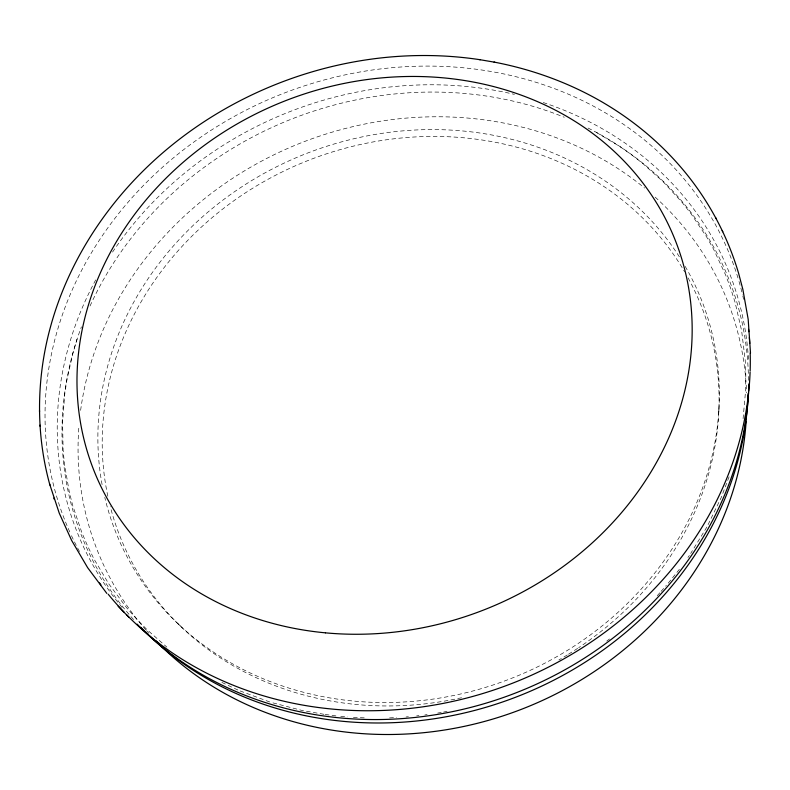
<?xml version="1.0" encoding="UTF-8"?>
<svg xmlns="http://www.w3.org/2000/svg" width="790" height="790" viewBox="0 0 790 790"><rect width="100%" height="100%" fill="white"/><g stroke="black" fill="none" stroke-linecap="round" stroke-linejoin="round"><path stroke-width="0.59" stroke-dasharray="3.95 2.96" d="M718.791 412.084L719.048 406.475M743.084 418.67L745.622 390.349L745.809 375.151L745.197 360.082L741.632 330.753L735.095 302.382L730.711 288.518L725.625 274.979L713.568 249.196L706.527 236.773L690.806 213.419L682.027 202.309L663.087 181.7L642.27 163.066L631.092 154.435L619.528 146.338L595.808 132.078L596.43 132.414M76.749 340.223L76.976 339.542L72.927 353.11L66.933 379.812L64.77 394.042L62.588 421.89L63.101 449.629L64.454 463.987L69.244 491.745L72.729 505.6L81.854 532.579L87.542 545.89L93.961 558.965L108.872 583.998L126.607 607.688L136.591 619.014L147.246 629.887L166.858 647.109M729.101 476.795L721.29 497.364L707.425 525.982M706.882 527.029L690.667 553.484M687.932 557.483L689.354 555.508M679.38 569.323L667.145 584.481M657.231 595.739L660.282 592.273M661.042 591.404L666.385 585.341M606.73 641.125L609.534 638.952M443.605 712.037L447.12 711.336M424.793 714.98L427.143 714.624M437.729 713.034L441.264 712.501M406.03 716.974L408.391 716.727M416.626 715.878L418.986 715.641M389.569 717.893L396.629 717.498M353.397 717.438L366.185 717.932M340.737 716.342L347.64 716.935M323.959 714.288L302.313 710.526L272.046 702.646M325.174 714.456L336.135 715.938M269.746 701.974L238.955 690.519M237.899 690.025L220.074 681.563M177.493 623.28L181.512 627.171M688.09 277.912A312.643 280.144 -21.6 0 1 578.685 647.672M577.668 648.343A312.643 280.144 -21.6 0 1 568.365 654.288M567.319 654.94A312.643 280.144 -21.6 0 1 558.866 659.946M461.567 697.738A312.643 280.144 -21.6 0 1 110.284 506.588M107.855 496.268A312.643 280.144 -21.6 0 1 309.384 159.985A312.643 280.144 -21.6 0 1 684.604 271.76M685.187 266.388A315.042 281.734 -21.6 0 1 512.888 677.781A315.042 281.734 -21.6 0 1 104.774 497.354M102.098 484.616A315.042 281.734 -21.6 0 1 305.552 153.843A315.042 281.734 -21.6 0 1 679.657 257.283M588.037 128.029A348.163 310.026 -21.6 0 1 748.466 381.688M133.589 619.577A348.163 310.026 -21.6 0 1 129.728 615.193M128.977 614.304A348.163 310.026 -21.6 0 1 81.41 326.823M90.02 306.016A348.163 310.026 -21.6 0 1 564.307 117.266M655.137 197.115A338.861 303.903 -21.6 0 1 746.57 392.837M148.826 633.284A338.861 303.903 -21.6 0 1 146.555 630.716M145.794 629.857A338.861 303.903 -21.6 0 1 79.01 425.336M80.62 410.385A338.861 303.903 -21.6 0 1 301.049 142.872A338.861 303.903 -21.6 0 1 644.62 188.06M69.787 531.966A357.988 316.385 -21.6 0 1 287.688 91.749A357.988 316.385 -21.6 0 1 738.689 280.341M739.015 281.447A357.988 316.385 -21.6 0 1 742.561 294.838M742.827 295.964A357.988 316.385 -21.6 0 1 743.597 299.361M79.513 551.529A357.988 316.385 -21.6 0 1 70.251 533.013M543.234 102.542A350.918 311.823 -21.6 0 1 748.535 360.398M122.164 607.53A350.918 311.823 -21.6 0 1 95.788 279.779M112.535 252.109A350.918 311.823 -21.6 0 1 514.418 94.385"/><path stroke-width="1.19" d="M49.938 485.06L49.592 483.905C35.451 431.962 36.468 376.277 51.133 324.562L51.38 323.663C63.368 281.487 84.036 241.967 110.896 207.365L111.281 206.862C196.424 97.229 342.356 38.967 479.599 59.645L480.211 59.744M494.056 62.104L494.718 62.213C532.934 69.579 570.005 83.128 603.59 102.868L604.38 103.352C633.521 120.613 659.927 142.546 681.859 168.398L682.58 169.238C708.196 199.633 727.412 235.351 738.66 273.478L742.837 289.328L748.189 319.338L750.5 353.13M479.599 59.645L494.718 62.213M118.145 606.236L129.125 617.464M106.848 593.438L87.631 567.655L71.614 540.399L59.25 513.164L49.592 483.905M722.218 230.631L722.761 231.727M715.543 217.477L716.086 218.563M53.858 498.036L54.214 499.201M39.5 410.583L39.54 411.679M40.023 425.119L40.063 426.225M748.555 329.351A357.988 316.385 -21.6 0 1 748.802 331.691M749.345 337.577A357.988 316.385 -21.6 0 1 749.759 343.492M750.184 353.012A357.988 316.385 -21.6 0 1 750.135 371.014M750.095 372.218A357.988 316.385 -21.6 0 1 511.801 683.498A357.988 316.385 -21.6 0 1 126.489 614.679M123.981 612.092A357.988 316.385 -21.6 0 1 108.191 594.199M100.932 584.876A357.988 316.385 -21.6 0 1 99.53 582.981M748.89 383.95A350.918 311.823 -21.6 0 1 748.614 391.07M748.486 393.45A350.918 311.823 -21.6 0 1 511.93 694.39A350.918 311.823 -21.6 0 1 137.134 624.13M746.53 413.506A338.861 303.903 -21.6 0 1 746.254 419.283M746.106 421.593A338.861 303.903 -21.6 0 1 516.739 711.089A338.861 303.903 -21.6 0 1 155.877 640.828M748.258 393.45A348.163 310.026 -21.6 0 1 515.88 697.136A348.163 310.026 -21.6 0 1 140.788 627.29M325.441 632.839A312.643 273.241 -21.6 0 0 675.559 241.029A312.643 273.241 -21.6 0 0 152.727 192.207A312.643 273.241 -21.6 0 0 325.441 632.839"/></g></svg>
